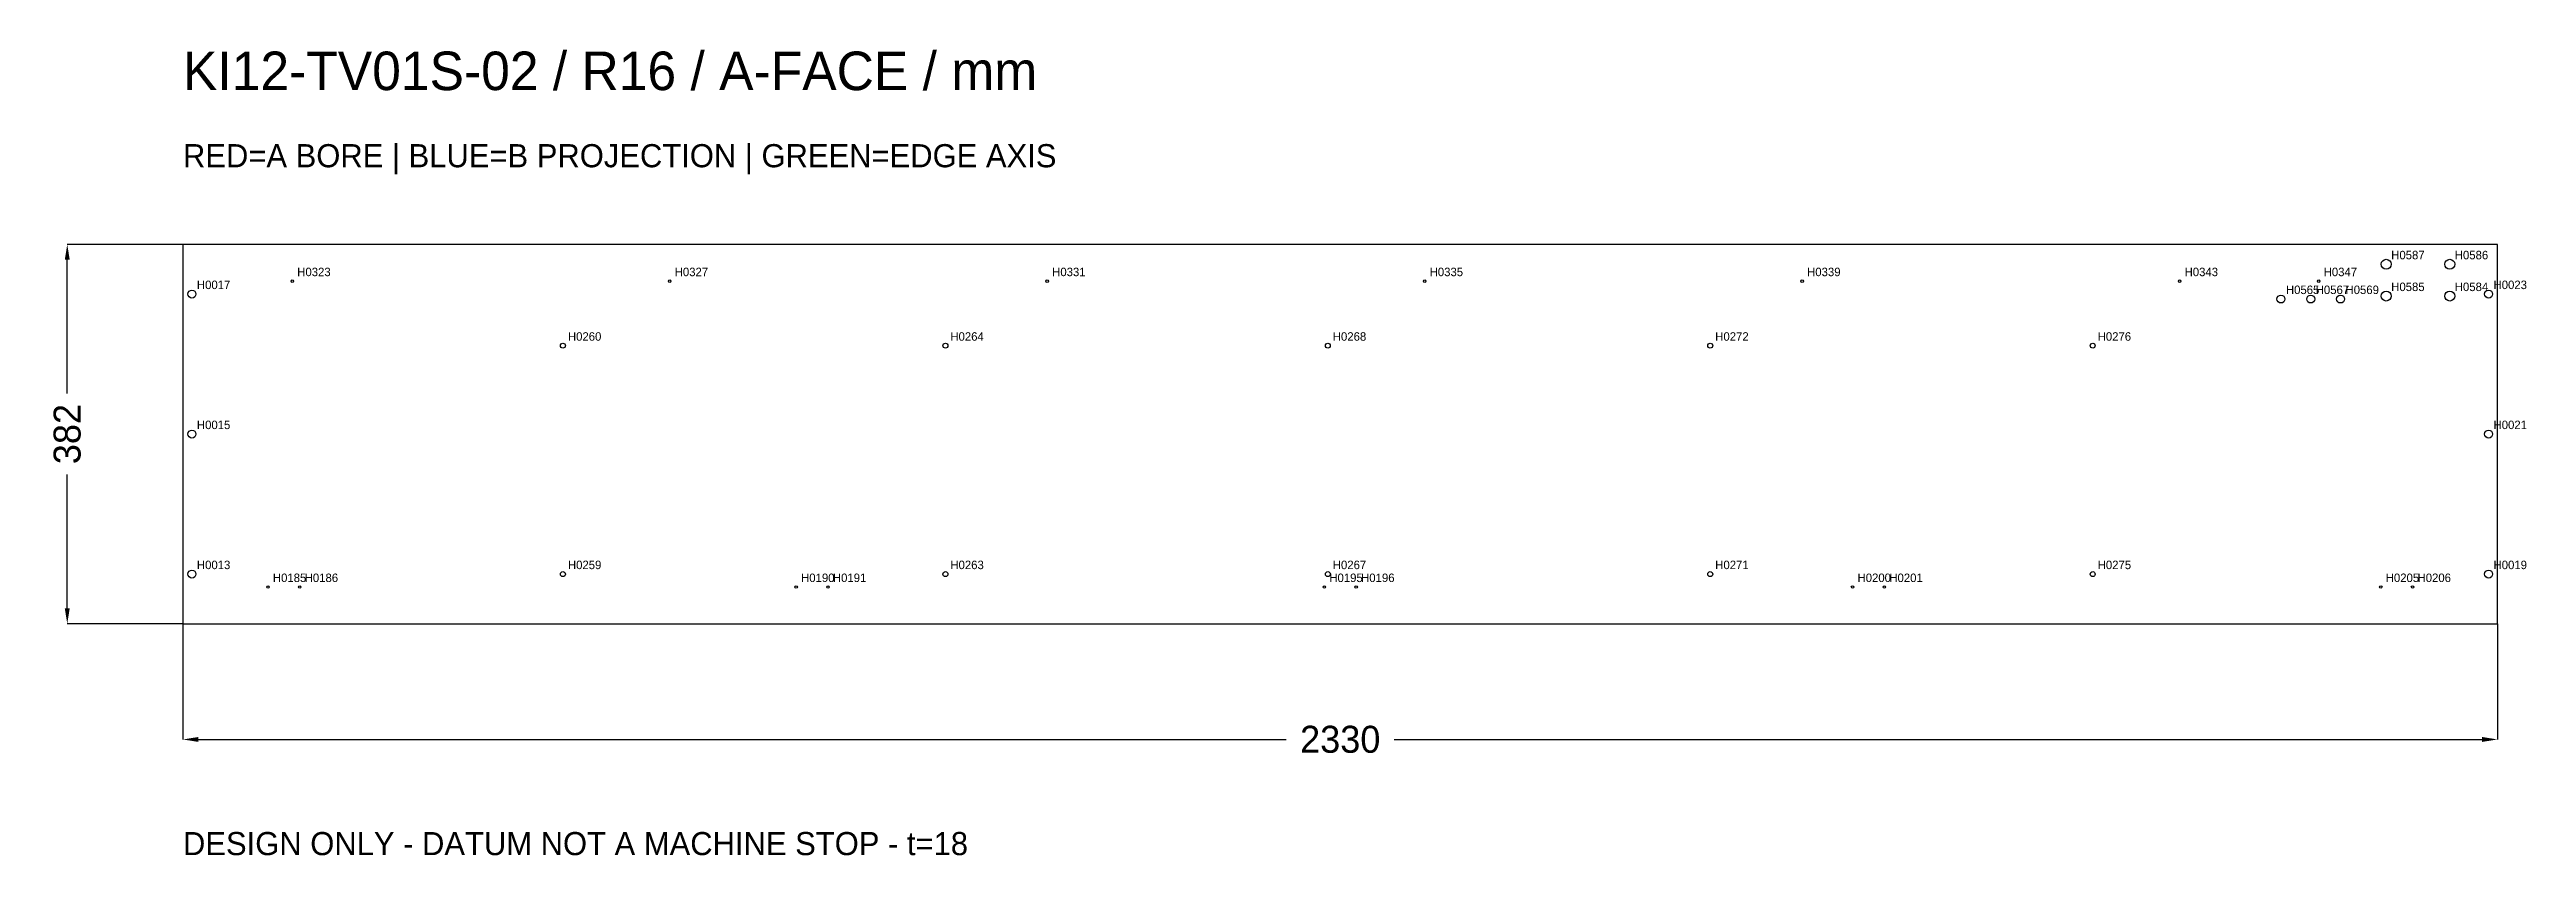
# Model space of a CAD drawing. Header units: millimetres. Extents: x -134 to 2359, y -233 to 578.
import ezdxf

# ---------------------------------------------------------------- set-up
doc = ezdxf.new("R2010")
doc.units = ezdxf.units.MM
for name, color, linetype in [('BORE_A', 1, 'Continuous'), ('CONTOUR', 7, 'Continuous'), ('TEXT', 7, 'Continuous')]:
    doc.layers.add(name, color=color, linetype=linetype)
doc.dimstyles.get("Standard").update_dxf_attribs({"dimtxt": 2.5, "dimasz": 2.5, "dimexe": 1.25, "dimexo": 0.625, "dimtad": 1, "dimcen": 2.5, "dimazin": 3, "dimtfac": 1, "dimtmove": 0, "dimatfit": 3})

# ---------------------------------------------------------------- blocks, each defined once
blk = doc.blocks.new('_CLOSEDFILLED')
at = {"color": 0, "linetype": 'BYBLOCK'}
blk.add_solid([(-1, 0.16), (0, 0), (-1, -0.16)], dxfattribs=at)
blk = doc.blocks.new('*D1')
at = {"color": 2}
for p, q in [((0, 0), (0, -116.5)), ((2330, 0), (2330, -116.5)), ((15.5, -116.5), (1110.6, -116.5)), ((1219.4, -116.5), (2314.5, -116.5))]:
    blk.add_line(p, q, dxfattribs=at)
at = {"layer": 'Defpoints'}
for p in [(0, 0), (2330, 0), (0, -116.5)]:
    blk.add_point(p, dxfattribs=at)
at = {"color": 2, "xscale": 15.533333333333335, "yscale": 15.533333333333335, "rotation": 180}
blk.add_blockref('_CLOSEDFILLED', (0, -116.5), dxfattribs=at)
at = {"color": 2, "xscale": 15.533333333333335, "yscale": 15.533333333333335}
blk.add_blockref('_CLOSEDFILLED', (2330, -116.5), dxfattribs=at)
at = {"color": 7, "insert": (1165, -116.5), "char_height": 27.18, "attachment_point": 5}
blk.add_mtext('2330', dxfattribs=at)
blk = doc.blocks.new('*D2')
at = {"color": 2}
for p, q in [((0, 382), (-116.5, 382)), ((-116.5, 231.8), (-116.5, 366.5)), ((-116.5, 15.5), (-116.5, 150.2)), ((0, 0), (-116.5, 0))]:
    blk.add_line(p, q, dxfattribs=at)
at = {"layer": 'Defpoints'}
for p in [(0, 382), (-116.5, 0), (0, 0)]:
    blk.add_point(p, dxfattribs=at)
at = {"color": 2, "xscale": 15.533333333333335, "yscale": 15.533333333333335}
for p, rotation in [((-116.5, 382), 90), ((-116.5, 0), 270)]:
    blk.add_blockref('_CLOSEDFILLED', p, dxfattribs=dict(at, rotation=rotation))
at = {"color": 7, "insert": (-116.5, 191), "char_height": 27.18, "attachment_point": 5, "rotation": 90}
blk.add_mtext('382', dxfattribs=at)

msp = doc.modelspace()

# ---------------------------------------------------------------- linework, layer by layer
at = {"layer": 'BORE_A'}
for centre, radius in [((2218, 362), 5), ((2282, 362), 5), ((9, 332), 4), ((110, 345), 1.25), ((490, 345), 1.25), ((870, 345), 1.25), ((1250, 345), 1.25), ((1630, 345), 1.25), ((2010, 345), 1.25), ((2112, 327), 4), ((2142, 327), 4), ((2150, 345), 1.25), ((2172, 327), 4), ((2218, 330), 5), ((2282, 330), 5), ((2321, 332), 4), ((382.5, 280), 2.5), ((767.5, 280), 2.5), ((1152.5, 280), 2.5), ((1537.5, 280), 2.5), ((1922.5, 280), 2.5), ((9, 191), 4), ((2321, 191), 4), ((9, 50), 4), ((382.5, 50), 2.5), ((767.5, 50), 2.5), ((1152.5, 50), 2.5), ((1537.5, 50), 2.5), ((1922.5, 50), 2.5), ((2321, 50), 4), ((85.5, 37), 1.25), ((117.5, 37), 1.25), ((617.25, 37), 1.25), ((649.25, 37), 1.25), ((1149, 37), 1.25), ((1181, 37), 1.25), ((1680.75, 37), 1.25), ((1712.75, 37), 1.25), ((2212.5, 37), 1.25), ((2244.5, 37), 1.25)]:
    msp.add_circle(centre, radius, dxfattribs=at)
at = {"layer": 'CONTOUR'}
msp.add_lwpolyline([(0, 0), (2330, 0), (2330, 382), (0, 382)], close=True, dxfattribs=at)

# ---------------------------------------------------------------- texts
at = {"layer": 'TEXT'}
for s, height, p in [('KI12-TV01S-02 / R16 / A-FACE / mm', 38.83333, (0, 537.333)), ('RED=A BORE | BLUE=B PROJECTION | GREEN=EDGE AXIS', 23.3, (0, 459.667)), ('H0587', 8.5433, (2223, 367)), ('H0586', 8.5433, (2287, 367)), ('H0323', 8.5433, (115, 350)), ('H0327', 8.5433, (495, 350)), ('H0331', 8.5433, (875, 350)), ('H0335', 8.5433, (1255, 350)), ('H0339', 8.5433, (1635, 350)), ('H0343', 8.5433, (2015, 350)), ('H0347', 8.5433, (2155, 350)), ('H0017', 8.5433, (14, 337)), ('H0565', 8.5433, (2117, 332)), ('H0567', 8.5433, (2147, 332)), ('H0569', 8.5433, (2177, 332)), ('H0585', 8.5433, (2223, 335)), ('H0584', 8.5433, (2287, 335)), ('H0023', 8.5433, (2326, 337)), ('H0260', 8.5433, (387.5, 285)), ('H0264', 8.5433, (772.5, 285)), ('H0268', 8.5433, (1157.5, 285)), ('H0272', 8.5433, (1542.5, 285)), ('H0276', 8.5433, (1927.5, 285)), ('H0015', 8.5433, (14, 196)), ('H0021', 8.5433, (2326, 196)), ('H0013', 8.5433, (14, 55)), ('H0185', 8.5433, (90.5, 42)), ('H0186', 8.5433, (122.5, 42)), ('H0259', 8.5433, (387.5, 55)), ('H0190', 8.5433, (622.25, 42)), ('H0191', 8.5433, (654.25, 42)), ('H0263', 8.5433, (772.5, 55)), ('H0195', 8.5433, (1154, 42)), ('H0267', 8.5433, (1157.5, 55)), ('H0196', 8.5433, (1186, 42)), ('H0271', 8.5433, (1542.5, 55)), ('H0200', 8.5433, (1685.75, 42)), ('H0201', 8.5433, (1717.75, 42)), ('H0275', 8.5433, (1927.5, 55)), ('H0205', 8.5433, (2217.5, 42)), ('H0206', 8.5433, (2249.5, 42)), ('H0019', 8.5433, (2326, 55)), ('DESIGN ONLY - DATUM NOT A MACHINE STOP - t=18', 23.3, (0, -233))]:
    msp.add_text(s, height=height, dxfattribs=at).set_placement(p)

# ---------------------------------------------------------------- dimensions: what is measured, and where the dimension line sits
dim = msp.add_linear_dim(base=(-116.5, 0), p1=(0, 0), p2=(0, 382), angle=90, dimstyle='Standard', override={"dimtxt": 27.183333, "dimasz": 15.533333, "dimdec": 2, "dimclrd": 2, "dimclre": 2, "dimclrt": 7})
dim.commit()
dim.dimension.update_dxf_attribs({"geometry": '*D2', "text_midpoint": (-116.5, 191)})
dim = msp.add_linear_dim(base=(0, -116.5), p1=(0, 0), p2=(2330, 0), dimstyle='Standard', override={"dimtxt": 27.183333, "dimasz": 15.533333, "dimdec": 2, "dimclrd": 2, "dimclre": 2, "dimclrt": 7})
dim.commit()
dim.dimension.update_dxf_attribs({"geometry": '*D1', "text_midpoint": (1165, -116.5)})

doc.saveas('drawing.dxf')
